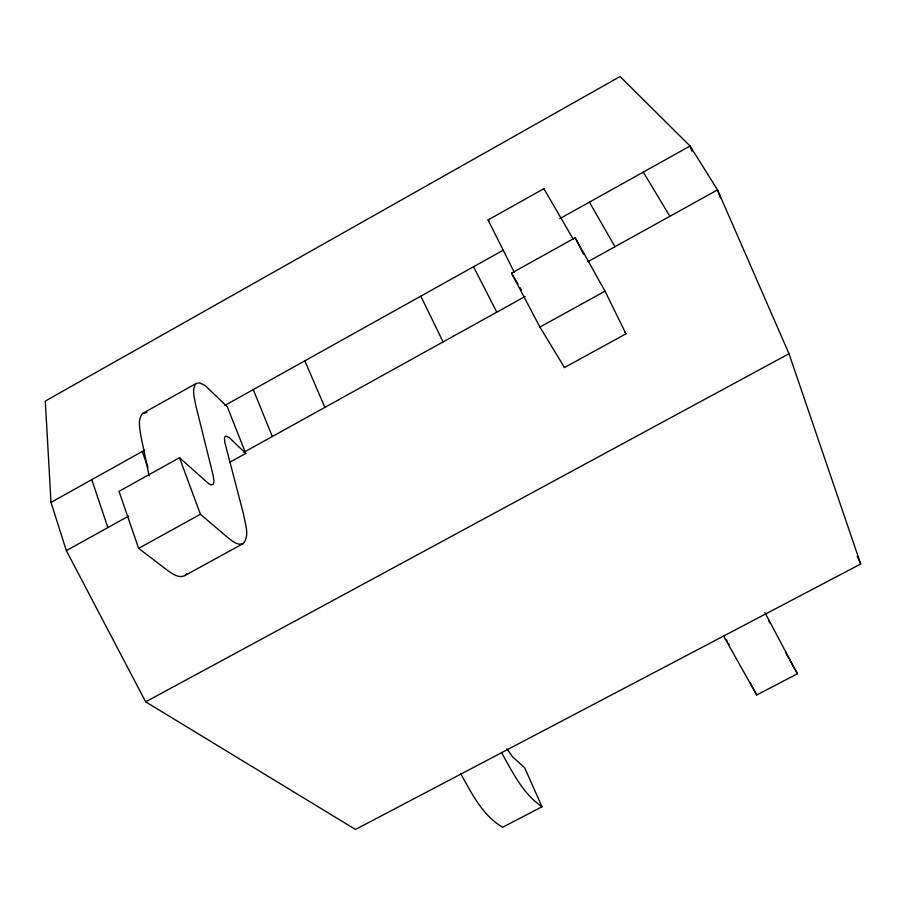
<?xml version="1.0" encoding="UTF-8"?>
<svg xmlns="http://www.w3.org/2000/svg" width="906" height="906" viewBox="0 0 906 906"><rect width="100%" height="100%" fill="white"/><g stroke="black" fill="none" stroke-linecap="round" stroke-linejoin="round"><path stroke-width="1.36" d="M625.989 333.827L605.015 291.166L575.185 237.757L511.539 273.136L539.908 327.077L564.483 367.53L625.989 333.827L624.438 331.732M573.362 239.411L543.883 188.674L544.223 189.932M245.73 453.419L227.349 406.851L205.141 385.526L199.728 382.864L195.923 383.589C191.494 389.818 194.609 398.221 195.719 405.073L212.921 474.472L213.997 481.143L213.261 484.427L210.939 484.903L208.607 483.6L179.49 457.723L119.014 491.346L138.629 548.345L168.097 570.814C172.752 574.053 178.946 578.606 184.79 575.593L243.329 543.509C249.943 535.401 245.073 523.611 243.578 514.438L224.847 442.479L224.45 437.96L225.56 435.979L229.161 437.473L245.73 453.419L229.999 462.128M195.923 383.589L142.559 413.476C137.384 419.591 139.898 428.561 140.849 435.741L149.116 475.877M184.79 575.593L186.681 573.713M514.257 272.253L488.062 219.954L543.883 188.674M50.996 502.388L45.3 401.052L620.078 76.534L690.055 146.013L717.541 189.886L789.013 353.736L860.7 564.008L355.48 829.466L145.673 701.833L66.342 550.599L50.996 502.388L144.733 450.112M224.881 405.412L503.124 250.249M559.84 218.629L690.055 146.013L691.991 151.313M66.342 550.599L128.675 516.069M244.076 452.151L525.106 296.489M587.869 261.721L717.541 189.886L720.372 197.859M138.629 548.345L200.419 514.268L228.119 537.87C232.31 540.984 237.734 546.103 243.329 543.509M539.908 327.077L605.015 291.166M145.673 701.833L789.013 353.736M506.896 748.752L512.49 756.759L524.585 767.631L542.015 806.77L502.649 827.257C482.343 815.332 471.811 793.52 460.769 773.769M723.452 635.752L756.714 694.993L797.371 673.826L764.936 612.581M142.559 413.476L146.885 412.468M488.062 219.954L488.968 220.883M542.015 806.77C522.785 793.599 512.479 772.105 501.437 752.399M643.294 172.083L669.862 216.296M511.539 273.136L517.938 284.031M520.067 287.655L521.494 290.079M728.458 643.419L729.126 644.574M589.421 202.117L614.947 246.726M726.465 639.874L727.224 641.244M785.864 652.954L797.371 673.826M750.123 682.66L756.714 694.993M768.832 620.938L769.964 623.147M473.532 266.749L496.805 312.162M575.185 237.757L583.475 254.099M420.826 296.149L443.079 341.913M857.28 556.239L860.7 564.008M304.824 360.837L324.88 407.394M253.25 389.603L272.332 436.499M179.49 457.723L200.419 514.268M142.265 451.494L147.938 467.36M91.778 479.648L107.871 527.598M564.313 366.76L564.483 367.53"/></g></svg>
